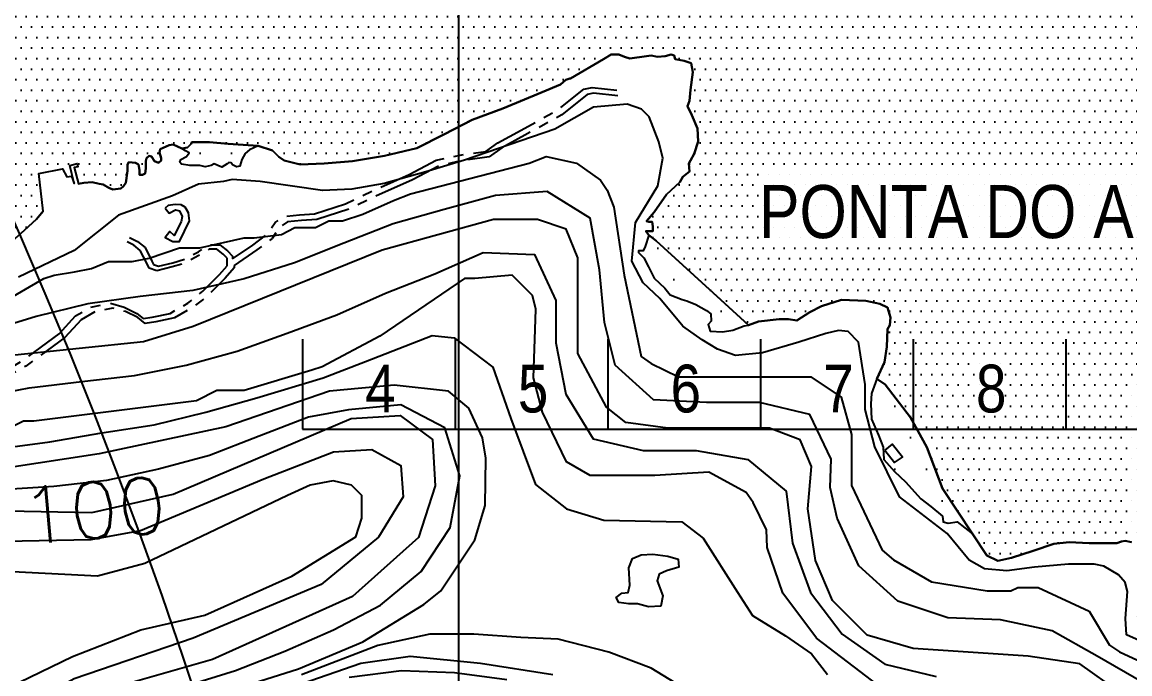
# Model space of a CAD drawing. Header units: millimetres. Extents: x 548366 to 1117317, y 7446967 to 14899125.
# Drawn here: x 558031 to 558866, y 7456683 to 7457174 of the extents above; entities that cross this region are included whole.
import ezdxf
from ezdxf.enums import TextEntityAlignment as Align

# ---------------------------------------------------------------- set-up
doc = ezdxf.new("R2010")
doc.units = ezdxf.units.MM
doc.header["$MEASUREMENT"] = 0
doc.linetypes.add('ESTR-TERRA', pattern=[1, 0.7, -0.1, 0.1, -0.1])
for name, color, linetype in [('CURVA_INTERMEDIÁRIA', 32, 'Continuous'), ('CURVA_MESTRA', 36, 'Continuous'), ('EDIFICAÇÃO', 7, 'Continuous'), ('HACHURA_OCEANO', 131, 'Continuous'), ('MALHA_TM', 8, 'Continuous'), ('OCEANO', 5, 'Continuous'), ('PIER', 7, 'Continuous'), ('PRAIA', 7, 'Continuous'), ('RADIAIS', 222, 'Continuous'), ('RIO_PERMANENTE', 4, 'Continuous'), ('RUA_PAV_S_MEIO_FIO', 2, 'ESTR-TERRA'), ('TXT_CURVA_MESTRA', 7, 'Continuous'), ('TXT_HIDRO', 8, 'Continuous')]:
    doc.layers.add(name, color=color, linetype=linetype)
doc.styles.add('ar_n', font='ARIALN.TTF', dxfattribs={"height": 30})
doc.styles.add('ROMANS', font='romans.shx')
doc.styles.add('TXT_PRAIA', font='ARIALN.TTF', dxfattribs={"height": 30})
pattern_1 = [(0, (0, 0), (11.90625, 23.8125), [0, -23.8125])]
pattern_2 = [(0, (0, 0), (3.96875, 7.9375), [0, -7.9375])]

msp = doc.modelspace()

# ---------------------------------------------------------------- hatches: boundary and pattern name
at = {"layer": 'HACHURA_OCEANO', "ltscale": 2.5}
h = msp.add_hatch(dxfattribs=at)
h.set_pattern_fill('DOTS', color=256, scale=5, style=0)
h.set_pattern_definition(pattern_2)
h.paths.add_polyline_path([(558863.5, 7456916.12), (558867.47, 7456908.19), (559359.59, 7456908.19), (559363.56, 7456900.25), (559363.56, 7457424.12), (559359.59, 7457416.19), (558867.47, 7457416.19), (558863.5, 7457408.25)])
h.paths.add_polyline_path([(559195, 7457022.65), (559196.68, 7457027.06), (559200.13, 7457028.91), (559209.08, 7457028.74), (559218.04, 7457029.83), (559224.43, 7457029.71), (559230.83, 7457029.59), (559250.02, 7457033.04), (559269.22, 7457040.29), (559287.15, 7457048.84), (559295.28, 7457048.57), (559299.93, 7457043.52), (559302.43, 7457023.14), (559301.13, 7457015.55), (559299.83, 7457007.95), (559288.28, 7456992.92), (559276.75, 7456982.98), (559269.04, 7456971.69), (559260.06, 7456961.7), (559247.25, 7456953.05), (559240.83, 7456943.01), (559229.31, 7456939.42), (559221.63, 7456935.76), (559211.4, 7456935.95), (559208.84, 7456936), (559199.9, 7456939.98), (559193.52, 7456947.73), (559192.26, 7456955.37), (559193.57, 7456965.51), (559194.87, 7456974.38), (559196.19, 7456988.33), (559193.66, 7456999.81), (559192.39, 7457004.92), (559192.4, 7457006.19), (559192.42, 7457013.81), (559193.71, 7457017.6)], flags=16)
at = {"layer": 'HACHURA_OCEANO', "ltscale": 0.5}
h = msp.add_hatch(dxfattribs=at)
h.set_pattern_fill('DOTS', color=256, scale=5, style=0)
h.set_pattern_definition(pattern_2)
h.paths.add_polyline_path([(558365, 7457415), (557865, 7457415), (557865, 7456993.55), (557866.87, 7456993.86), (557870.5, 7456990.83), (557872.93, 7456990.23), (557879.59, 7456991.44), (557891.09, 7456994.46), (557904.41, 7456995.67), (557909.25, 7456996.28), (557911.67, 7456998.69), (557928.02, 7457000.51), (557941.94, 7457000.51), (557954.65, 7456995.07), (557959.5, 7456992.04), (557964.34, 7456992.04), (557974.02, 7456993.86), (557983.11, 7456993.86), (557987.34, 7456994.46), (557990.98, 7456995.67), (557997.63, 7456997.49), (558006.11, 7456996.88), (558013.98, 7456998.69), (558017.61, 7457001.72), (558021.24, 7457006.55), (558032.75, 7457016.83), (558041.83, 7457025.3), (558046.67, 7457031.34), (558043.46, 7457059.56), (558061.44, 7457063.27), (558064.53, 7457057.08), (558068.78, 7457057.79), (558066.92, 7457065.7), (558072.33, 7457067.2), (558072.93, 7457064.8), (558070.22, 7457064.2), (558073.31, 7457051.9), (558077.54, 7457052.51), (558083.6, 7457053.11), (558089.05, 7457051.9), (558092.07, 7457051.3), (558096.31, 7457048.88), (558099.34, 7457047.67), (558105.39, 7457048.27), (558107.21, 7457050.09), (558109.02, 7457052.51), (558110.23, 7457061.58), (558110.23, 7457066.41), (558111.45, 7457068.23), (558116.29, 7457067.62), (558118.71, 7457066.41), (558119.32, 7457062.18), (558119.32, 7457058.55), (558121.74, 7457058.55), (558123.55, 7457059.76), (558124.16, 7457063.39), (558124.16, 7457068.83), (558124.76, 7457071.25), (558126.58, 7457073.06), (558128.4, 7457072.46), (558130.82, 7457068.83), (558133.84, 7457067.62), (558135.66, 7457069.44), (558135.66, 7457071.25), (558134.45, 7457075.48), (558135.06, 7457077.9), (558141.71, 7457080.92), (558144.74, 7457081.53), (558151.4, 7457078.5), (558155.48, 7457079.24), (558158.37, 7457082.13), (558158.95, 7457083.29), (558172.28, 7457083.29), (558186.18, 7457082.13), (558208.78, 7457080.4), (558219.78, 7457076.93), (558224.42, 7457072.3), (558228.47, 7457069.4), (558240.64, 7457066.51), (558258.6, 7457067.09), (558280.03, 7457068.83), (558304.21, 7457072.86), (558328.54, 7457078.64), (558348.81, 7457089.06), (558365, 7457097.36)])
h = msp.add_hatch(dxfattribs=at)
h.set_pattern_fill('DOTS', color=256, scale=5, style=0)
h.set_pattern_definition(pattern_2)
h.paths.add_polyline_path([(558865, 7457415), (558365, 7457415), (558365, 7457097.36), (558370.25, 7457100.05), (558393.42, 7457108.73), (558422.97, 7457120.88), (558436.87, 7457126.66), (558440.92, 7457130.14), (558443.82, 7457131.29), (558444.4, 7457131.29), (558469.31, 7457145.76), (558475.1, 7457149.23), (558480.9, 7457149.23), (558484.95, 7457147.49), (558489.01, 7457146.34), (558501.75, 7457148.07), (558505.23, 7457148.65), (558509.86, 7457147.49), (558515.66, 7457148.07), (558520.29, 7457149.23), (558522.61, 7457148.65), (558523.19, 7457145.76), (558530.14, 7457144.6), (558535.35, 7457142.86), (558536.51, 7457135.92), (558534.77, 7457122.61), (558534.19, 7457114.51), (558532.46, 7457110.46), (558535.93, 7457103.52), (558539.99, 7457093.68), (558540.57, 7457083.85), (558537.67, 7457074.59), (558534.77, 7457069.38), (558533.62, 7457067.07), (558534.19, 7457061.28), (558528.98, 7457057.23), (558526.66, 7457053.18), (558516.82, 7457043.93), (558507.55, 7457030.62), (558501.75, 7457023.68), (558503.49, 7457023.1), (558505.81, 7457023.1), (558506.39, 7457019.63), (558506.39, 7457016.15), (558503.49, 7457016.15), (558501.17, 7457016.15), (558503.49, 7457013.26), (558506.39, 7457010.95), (558508.96, 7457008.91), (558557.62, 7456964.36), (558578.48, 7456945.27), (558586.01, 7456948.16), (558601.65, 7456949.9), (558608.6, 7456949.9), (558614.97, 7456948.74), (558624.82, 7456955.1), (558633.51, 7456959.73), (558648.57, 7456964.36), (558667.11, 7456963.78), (558677.54, 7456961.47), (558683.33, 7456958.58), (558685.65, 7456951.05), (558685.07, 7456945.27), (558683.33, 7456942.38), (558682.75, 7456929.07), (558681.02, 7456917.5), (558679.88, 7456915), (558865, 7456915)])
h = msp.add_hatch(dxfattribs=at)
h.set_pattern_fill('DOTS', color=256, scale=5, style=0)
h.set_pattern_definition(pattern_2)
h.paths.add_polyline_path([(558865, 7456915), (558679.88, 7456915), (558675.22, 7456904.77), (558681.6, 7456900.72), (558700.71, 7456875.84), (558712.88, 7456853.27), (558724.76, 7456822.14), (558747.35, 7456788), (558758.36, 7456771.8), (558766.47, 7456767.75), (558776.9, 7456770.07), (558793.12, 7456775.27), (558808.76, 7456780.48), (558820.34, 7456781.64), (558835.41, 7456781.06), (558851.63, 7456781.06), (558856.26, 7456781.06), (558859.74, 7456782.22), (558862.63, 7456782.8), (558865, 7456782.2)])
at = {"layer": 'HACHURA_OCEANO', "ltscale": 4}
h = msp.add_hatch(dxfattribs=at)
h.set_pattern_fill('DOTS,_O', color=256, scale=5)
h.set_pattern_definition(pattern_2)
h.paths.add_polyline_path([(559365, 7456915), (558865, 7456915), (558865, 7456782.2), (558867.27, 7456781.64), (558870.75, 7456778.17), (558874.22, 7456775.27), (558874.8, 7456768.91), (558874.22, 7456748.66), (558874.22, 7456744.61), (558870.75, 7456740.56), (558870.17, 7456735.93), (558871.9, 7456732.46), (558868.47, 7456728.46), (558870.68, 7456720.19), (558873.45, 7456715.93), (558876.03, 7456714.29), (558880.01, 7456719.15), (558888.7, 7456722.62), (558905.5, 7456723.78), (558921.15, 7456718.57), (558940.26, 7456709.89), (558970.52, 7456690.96), (558980.95, 7456683.44), (558986.17, 7456678.81), (558987.9, 7456670.13), (558983.27, 7456651.61), (558969.95, 7456629.63), (558960.1, 7456614.58), (558948.51, 7456605.9), (558943.88, 7456601.85), (558942.14, 7456598.38), (558937.5, 7456592.02), (558931.71, 7456582.76), (558924.76, 7456575.24), (558913.75, 7456565.4), (558891.41, 7456538.98), (558879.25, 7456526.25), (558876.93, 7456522.78), (558870.56, 7456517), (558865, 7456514.08), (558865, 7456415), (559365, 7456415)])
at = {"layer": 'PRAIA', "ltscale": 0.5}
h = msp.add_hatch(dxfattribs=at)
h.set_pattern_fill('DOTS', color=40, scale=15, style=0)
h.set_pattern_definition(pattern_1)
h.paths.add_polyline_path([(558202.34, 7457077.42), (558208.78, 7457080.4), (558186.18, 7457082.13), (558172.28, 7457083.29), (558158.95, 7457083.29), (558158.37, 7457082.13), (558155.48, 7457079.24), (558151.4, 7457078.5), (558154.07, 7457076.86), (558156.85, 7457075.2), (558154.91, 7457072.43), (558150.47, 7457070.21), (558149.91, 7457068.27), (558151.02, 7457066.61), (558157.4, 7457065.78), (558164.89, 7457065.78), (558168.78, 7457064.67), (558173.49, 7457065.78), (558175.71, 7457066.89), (558178.49, 7457065.78), (558181.54, 7457064.39), (558185.42, 7457066.89), (558186.81, 7457068), (558188.47, 7457067.72), (558189.58, 7457066.06), (558192.63, 7457064.67), (558195.13, 7457065.23), (558196.52, 7457070.21), (558199.01, 7457074.65)])
h = msp.add_hatch(dxfattribs=at)
h.set_pattern_fill('DOTS', color=40, scale=15, style=0)
h.set_pattern_definition(pattern_1)
h.paths.add_polyline_path([(558508.96, 7457008.91), (558506.39, 7457010.95), (558503.49, 7457013.26), (558500.58, 7457004.55), (558499.23, 7457001.41), (558495.64, 7457001.41), (558495.64, 7457000.06), (558499.68, 7456996.02), (558503.28, 7456989.28), (558507.33, 7456980.75), (558515.42, 7456973.12), (558519.47, 7456968.18), (558528.46, 7456964.58), (558532.06, 7456963.68), (558538.8, 7456960.99), (558546.9, 7456956.5), (558550.05, 7456953.8), (558550.5, 7456948.42), (558548.25, 7456945.72), (558549.6, 7456940.78), (558559.04, 7456940.33), (558566.68, 7456941.68), (558575.23, 7456944.82), (558578.48, 7456945.27), (558557.62, 7456964.36)])
h = msp.add_hatch(dxfattribs=at)
h.set_pattern_fill('DOTS', color=40, scale=15, style=0)
h.set_pattern_definition(pattern_1)
h.paths.add_polyline_path([(558700.71, 7456875.84), (558681.6, 7456900.72), (558675.22, 7456904.77), (558671.31, 7456893.73), (558670.83, 7456886.04), (558671.31, 7456874.49), (558676.61, 7456862.47), (558679.98, 7456853.33), (558680.46, 7456844.19), (558688.65, 7456835.05), (558696.84, 7456827.35), (558708.4, 7456814.37), (558716.1, 7456808.59), (558724.77, 7456801.38), (558725.25, 7456797.05), (558729.11, 7456796.09), (558735.85, 7456797.05), (558747.35, 7456788), (558724.76, 7456822.14), (558712.88, 7456853.27)])
h.paths.add_polyline_path([(558686.96, 7456855.64), (558694.71, 7456845.92), (558688.51, 7456841.72), (558681.43, 7456851.22)], flags=16)

# ---------------------------------------------------------------- linework, layer by layer
at = {"layer": 'CURVA_INTERMEDIÁRIA'}
for points, elevation in [([(558873.08, 7456707.58), (558863.5, 7456711.82), (558862.68, 7456724.19), (558864.37, 7456744.53), (558862.49, 7456751.42), (558857.41, 7456757.22), (558846.53, 7456763.74), (558839.28, 7456765.18), (558819.69, 7456765.18), (558794.3, 7456763.01), (558773.26, 7456760.11), (558756.58, 7456761.56), (558744.97, 7456768.08), (558728.29, 7456788.37), (558692.48, 7456815.93), (558673.88, 7456853.56), (558666.63, 7456881.82), (558666.63, 7456900.65), (558661.55, 7456932.53), (558653.57, 7456940.5), (558646.32, 7456941.22), (558636.89, 7456939.05), (558616.58, 7456932.53), (558589.01, 7456924.56), (558568.7, 7456922.39), (558555.25, 7456927.15), (558543.65, 7456934.39), (558529.14, 7456944.54), (558511.73, 7456965.55), (558499.2, 7456977.27), (558490.68, 7456993.45), (558493.24, 7457022.83), (558510.28, 7457050.3), (558513.91, 7457071.31), (558511, 7457083.63), (558503.75, 7457102.46), (558497.95, 7457108.26), (558487.07, 7457111.88), (558461.68, 7457109.71), (558432.66, 7457093.05), (558364.33, 7457069.58), (558335.26, 7457060.86), (558303.77, 7457052.15), (558279.55, 7457047.79), (558257.26, 7457046.82), (558210.25, 7457053.72), (558189.22, 7457055.17), (558182.69, 7457053.72), (558163.83, 7457051.55), (558144.24, 7457042.86), (558103.62, 7457028.37), (558070.25, 7457001.56), (558028.28, 7456981.45)], 10), ([(558016.61, 7456962.57), (558047.31, 7456980.48), (558054.98, 7456983.04), (558070.33, 7456985.6), (558083.13, 7456988.15), (558095.92, 7456993.27), (558113.83, 7456993.27), (558126.62, 7456995.83), (558149.64, 7457003.5), (558164.99, 7457003.5), (558198.25, 7457011.18), (558205.93, 7457011.18), (558226.39, 7457013.74), (558236.63, 7457018.85), (558251.98, 7457018.85), (558262.21, 7457023.97), (558272.44, 7457023.97), (558287.79, 7457029.09), (558310.82, 7457039.32), (558323.61, 7457044.44), (558413.15, 7457067.46), (558425.94, 7457072.58), (558448.97, 7457067.46), (558466.87, 7457054.67), (558471.99, 7457047), (558477.11, 7457034.2), (558484.78, 7456983.04), (558497.57, 7456921.64), (558505.25, 7456916.52), (558525.72, 7456906.29), (558625.49, 7456906.29), (558648.52, 7456890.94), (558656.19, 7456862.8), (558656.19, 7456824.42), (558679.22, 7456775.81), (558687.92, 7456768.36), (558716.57, 7456751.91), (558758.52, 7456745.11), (558776.43, 7456745.11), (558781.55, 7456747.67), (558796.9, 7456747.67), (558835.27, 7456729.76), (558850.62, 7456704.18), (558858.3, 7456699.06), (558891.56, 7456683.71)], 20), ([(558875.95, 7456676.01), (558841.53, 7456695.92), (558807.57, 7456714.96), (558768.66, 7456723.24), (558728.77, 7456724.73), (558691.05, 7456737.2), (558661.86, 7456763.87), (558645.52, 7456799.91), (558640, 7456822.85), (558640.98, 7456844.37), (558624.86, 7456877.96), (558586.88, 7456886.95), (558546.88, 7456886.95), (558506.96, 7456889.13), (558478.01, 7456915.08), (558470.09, 7456947.28), (558466.19, 7456987.05), (558459.08, 7457026.08), (558426.83, 7457046.21), (558387.8, 7457043.01), (558349.18, 7457032.6), (558310.7, 7457021.73), (558273.49, 7457007.07), (558236.34, 7456992.28), (558198.35, 7456980.37), (558159.58, 7456971.57), (558119.88, 7456966.9), (558080.33, 7456961.53), (558041.53, 7456951.88), (558003.7, 7456940.19)], 30), ([(558858.73, 7456668.43), (558828.39, 7456690.08), (558789.37, 7456695.85), (558702.68, 7456701.62), (558668, 7456711.73), (558641.99, 7456737.71), (558628.99, 7456768.02), (558623.21, 7456806.99), (558626.1, 7456838.74), (558617.43, 7456858.94), (558594.31, 7456867.6), (558517.73, 7456867.6), (558485.94, 7456871.93), (558471.49, 7456883.48), (558449.82, 7456923.89), (558449.82, 7456946.99), (558449.82, 7456996.06), (558441.15, 7457017.71), (558419.47, 7457024.93), (558386.24, 7457024.93), (558302.43, 7457001.83), (558159.91, 7456944.33), (558122.34, 7456932.79), (558025.53, 7456922.68)], 40), ([(558676.6, 7456673.61), (558629.82, 7456709.35), (558604.46, 7456743.41), (558592.62, 7456777.74), (558592.23, 7456791.16), (558582, 7456811.63), (558576.88, 7456819.3), (558548.74, 7456834.65), (558507.81, 7456832.1), (558459.2, 7456832.1), (558441.29, 7456842.33), (558423.26, 7456879.76), (558416.49, 7456905.65), (558417.62, 7456941.95), (558418.27, 7456957.45), (558415.71, 7456967.69), (558400.36, 7456983.04), (558372.22, 7456980.48), (558364.54, 7456980.48), (558300.58, 7456936.99), (558257.09, 7456913.96), (558249.42, 7456911.4), (558198.25, 7456896.05), (558177.78, 7456896.05), (558162.43, 7456888.38), (558039.63, 7456873.03), (558031.96, 7456873.03), (558011.49, 7456862.8)], 60), ([(558012.09, 7456852.04), (558051.72, 7456857.44), (558091.1, 7456864.06), (558130.49, 7456870.25), (558169.33, 7456879.69), (558207.76, 7456890.64), (558257.89, 7456905.65), (558289.78, 7456917.92), (558340.08, 7456937.55), (558356.67, 7456935.82), (558385.71, 7456913.65), (558399.31, 7456874.94), (558417.97, 7456825.3), (558441.28, 7456806.9), (558469.49, 7456798.32), (558528.38, 7456797.09), (558544.32, 7456784.82), (558570.34, 7456744.06), (558581.56, 7456726.44), (558606.56, 7456711.27), (558626.13, 7456697.69), (558638.09, 7456681.93)], 70), ([(558009.57, 7456545.24), (558044.13, 7456582.32), (558101.73, 7456632.17), (558151.01, 7456658.38), (558239.18, 7456686.27), (558287.79, 7456706.74), (558333.84, 7456734.88), (558346.63, 7456745.11), (558372.22, 7456783.49), (558379.9, 7456809.38), (558380.54, 7456845.17), (558377.98, 7456860.51), (558367.74, 7456882.88), (558352.38, 7456895.67), (558311.42, 7456900.14), (558262.77, 7456895.67), (558184.37, 7456868.82), (558089.01, 7456848.37), (557947.57, 7456826.63)], 80), ([(557998.56, 7456566.06), (558034.63, 7456605.11), (558066.53, 7456627.19), (558088.61, 7456644.37), (558114.37, 7456659.09), (558151.96, 7456672.81), (558191.77, 7456685.11), (558229, 7456699.7), (558265.68, 7456715.65), (558301, 7456734.36), (558331.81, 7456759.75), (558353.69, 7456792.81), (558360.94, 7456831.67), (558349.71, 7456867.86), (558316.49, 7456885.4), (558276.91, 7456881.42), (558246.9, 7456875.88), (558209.55, 7456861.56), (558172.26, 7456847.08), (558133.66, 7456836.73), (558094.59, 7456828.16), (558054.91, 7456823.74), (558014.99, 7456821.1)], 90), ([(557991.43, 7456782.08), (558082.84, 7456783.78), (558120.08, 7456790.55), (558213.18, 7456829.48), (558265.66, 7456849.79), (558294.44, 7456851.49), (558316.44, 7456839.64), (558318.14, 7456815.94), (558299.51, 7456785.47), (558256.35, 7456749.92), (558159.86, 7456709.3), (558070.15, 7456678.83), (558032.91, 7456658.51), (557963.5, 7456612.81)], 110), ([(558020.61, 7456672.18), (558068.92, 7456695.53), (558120.36, 7456715.77), (558168.68, 7456726.67), (558234.14, 7456756.25), (558282.46, 7456785.83), (558287.14, 7456799.85), (558287.14, 7456816.97), (558279.34, 7456824.76), (558265.32, 7456827.87), (558248.17, 7456824.76), (558231.02, 7456816.97), (558123.48, 7456765.59), (558087.63, 7456756.25), (558023.72, 7456759.37)], 120), ([(558514, 7456741.22), (558512.37, 7456733.61), (558503.13, 7456733.07), (558494.98, 7456735.24), (558488.45, 7456735.24), (558480.84, 7456736.33), (558478.67, 7456740.13), (558483.02, 7456743.39), (558487.91, 7456743.93), (558489, 7456749.37), (558488.45, 7456762.41), (558491.17, 7456769.47), (558497.69, 7456772.19), (558506.39, 7456772.73), (558517.81, 7456771.1), (558525.42, 7456768.93), (558525.96, 7456762.95), (558516.72, 7456760.23), (558511.28, 7456757.52), (558509.65, 7456752.63), (558514, 7456741.22)], 80), ([(558551.68, 7456658.47), (558505.07, 7456686.69), (558473.17, 7456698.96), (558435.15, 7456708.77), (558406.93, 7456710), (558371.36, 7456712.45), (558338.24, 7456712.45), (558298.98, 7456703.86), (558241.55, 7456681.73)], 70), ([(558223.18, 7456668.7), (558286.3, 7456690.65), (558323.49, 7456695.71), (558376.47, 7456690.65), (558431.14, 7456681.92)], 60)]:
    msp.add_lwpolyline(points, dxfattribs=dict(at, elevation=elevation))
at = {"layer": 'CURVA_MESTRA'}
for points, elevation in [([(557996.99, 7456890.63), (558036.23, 7456898.19), (558075.94, 7456902.96), (558115.69, 7456907.49), (558154.7, 7456915.13), (558193.05, 7456925.77), (558230.73, 7456939.21), (558268.19, 7456953.23), (558304.75, 7456969.41), (558341.94, 7456984.04), (558378.43, 7457000.2), (558417.26, 7456998.54), (558433.27, 7456963.89), (558433.31, 7456931.99), (558440.93, 7456893.31), (558461.51, 7456859.73), (558499.04, 7456850.81), (558538.98, 7456850.85), (558578.07, 7456844.09), (558606.85, 7456820.32), (558611.83, 7456781.03), (558625.36, 7456743.76), (558649.19, 7456712.51), (558681.43, 7456689.91), (558720.06, 7456680.47)], 50), ([(557917.43, 7456807.4), (558083.41, 7456804.23), (558144.73, 7456817.97), (558279, 7456875.01), (558316, 7456877.12), (558340.31, 7456859.16), (558342.43, 7456824.3), (558329.74, 7456785.22), (558280.05, 7456740.85), (558174.33, 7456693.32), (558070.73, 7456663.74), (558012.58, 7456626.77)], 100), ([(558396.44, 7456677.95), (558356.84, 7456683.19), (558316.95, 7456684.84), (558277.41, 7456679.66)], 50)]:
    msp.add_lwpolyline(points, dxfattribs=dict(at, elevation=elevation))
at = {"layer": 'EDIFICAÇÃO'}
msp.add_lwpolyline([(558138.82, 7457033.64), (558141.87, 7457029.76), (558146.58, 7457032.26), (558149.64, 7457031.42), (558151.58, 7457027.27), (558150.75, 7457023.11), (558145.48, 7457012.86), (558142.15, 7457015.91), (558138.82, 7457011.48), (558144.64, 7457008.43), (558149.64, 7457008.43), (558157.13, 7457023.94), (558156.29, 7457030.04), (558153.8, 7457034.2), (558150.75, 7457036.13), (558146.31, 7457036.41), (558141.04, 7457035.58), (558138.82, 7457033.64)], dxfattribs=at)
at = {"layer": 'EDIFICAÇÃO', "ltscale": 2.5}
msp.add_lwpolyline([(558681.43, 7456851.22), (558688.51, 7456841.72), (558694.71, 7456845.92), (558686.96, 7456855.64)], close=True, dxfattribs=at)
at = {"layer": 'EDIFICAÇÃO'}
msp.add_lwpolyline([(558681.43, 7456851.22), (558688.51, 7456841.72), (558694.71, 7456845.92), (558686.96, 7456855.64)], close=True, dxfattribs=at)
at = {"layer": 'MALHA_TM'}
msp.add_lwpolyline([(558360, 7460415), (558360, 7450410)], dxfattribs=at)
at = {"layer": 'OCEANO', "ltscale": 2.5}
for points in [[(558867.27, 7456781.64), (558862.63, 7456782.8), (558859.74, 7456782.22), (558856.26, 7456781.06), (558851.63, 7456781.06), (558835.41, 7456781.06), (558820.34, 7456781.64), (558808.76, 7456780.48), (558793.12, 7456775.27), (558776.9, 7456770.07), (558766.47, 7456767.75), (558758.36, 7456771.8), (558747.35, 7456788), (558724.76, 7456822.14), (558712.88, 7456853.27), (558700.71, 7456875.84), (558681.6, 7456900.72), (558675.22, 7456904.77), (558681.02, 7456917.5), (558682.75, 7456929.07), (558683.33, 7456942.38), (558685.07, 7456945.27), (558685.65, 7456951.05), (558683.33, 7456958.58), (558677.54, 7456961.47), (558667.11, 7456963.78), (558648.57, 7456964.36), (558633.51, 7456959.73), (558624.82, 7456955.1), (558614.97, 7456948.74), (558608.6, 7456949.9), (558601.65, 7456949.9), (558586.01, 7456948.16), (558578.48, 7456945.27), (558557.62, 7456964.36), (558508.96, 7457008.91), (558506.39, 7457010.95), (558503.49, 7457013.26), (558501.17, 7457016.15), (558503.49, 7457016.15), (558506.39, 7457016.15), (558506.39, 7457019.63), (558505.81, 7457023.1), (558503.49, 7457023.1), (558501.75, 7457023.68), (558507.55, 7457030.62), (558516.82, 7457043.93), (558526.66, 7457053.18), (558528.98, 7457057.23), (558534.19, 7457061.28), (558533.62, 7457067.07), (558534.77, 7457069.38), (558537.67, 7457074.59), (558540.57, 7457083.85), (558539.99, 7457093.68), (558535.93, 7457103.52), (558532.46, 7457110.46), (558534.19, 7457114.51), (558534.77, 7457122.61), (558536.51, 7457135.92), (558535.35, 7457142.86), (558530.14, 7457144.6), (558523.19, 7457145.76), (558522.61, 7457148.65), (558520.29, 7457149.23), (558515.66, 7457148.07), (558509.86, 7457147.49), (558505.23, 7457148.65), (558501.75, 7457148.07), (558489.01, 7457146.34), (558484.95, 7457147.49), (558480.9, 7457149.23), (558475.1, 7457149.23), (558469.31, 7457145.76), (558444.4, 7457131.29), (558443.82, 7457131.29), (558440.92, 7457130.14), (558436.87, 7457126.66), (558422.97, 7457120.88), (558393.42, 7457108.73), (558370.25, 7457100.05), (558348.81, 7457089.06), (558328.54, 7457078.64), (558304.21, 7457072.86), (558280.03, 7457068.83), (558258.6, 7457067.09), (558240.64, 7457066.51), (558228.47, 7457069.4), (558224.42, 7457072.3), (558219.78, 7457076.93), (558208.78, 7457080.4), (558186.18, 7457082.13), (558172.28, 7457083.29), (558158.95, 7457083.29), (558158.37, 7457082.13), (558155.48, 7457079.24), (558151.4, 7457078.5), (558144.74, 7457081.53), (558141.71, 7457080.92), (558135.06, 7457077.9), (558134.45, 7457075.48), (558135.66, 7457071.25), (558135.66, 7457069.44), (558133.84, 7457067.62), (558130.82, 7457068.83), (558128.4, 7457072.46), (558126.58, 7457073.06), (558124.76, 7457071.25), (558124.16, 7457068.83), (558124.16, 7457063.39), (558123.55, 7457059.76), (558121.74, 7457058.55), (558119.32, 7457058.55), (558119.32, 7457062.18), (558118.71, 7457066.41), (558116.29, 7457067.62), (558111.45, 7457068.23), (558110.23, 7457066.41), (558110.23, 7457061.58), (558109.02, 7457052.51), (558107.21, 7457050.09), (558105.39, 7457048.27), (558099.34, 7457047.67), (558096.31, 7457048.88), (558092.07, 7457051.3), (558089.05, 7457051.9), (558083.6, 7457053.11), (558077.54, 7457052.51), (558073.31, 7457051.9)], [(558046.67, 7457031.34), (558041.83, 7457025.3), (558032.75, 7457016.83), (558021.24, 7457006.55)]]:
    msp.add_lwpolyline(points, dxfattribs=at)
at = {"layer": 'PIER', "ltscale": 2.5}
msp.add_lwpolyline([(558046.67, 7457031.34), (558043.46, 7457059.56), (558061.44, 7457063.27), (558064.53, 7457057.08), (558068.25, 7457057.7), (558070.11, 7457052.13), (558066.92, 7457065.7), (558072.33, 7457067.2), (558072.93, 7457064.8), (558070.22, 7457064.2), (558073.31, 7457051.9)], dxfattribs=at)
at = {"layer": 'PRAIA'}
for points in [[(558208.78, 7457080.4), (558202.34, 7457077.42), (558199.01, 7457074.65), (558196.52, 7457070.21), (558195.13, 7457065.23), (558192.63, 7457064.67), (558189.58, 7457066.06), (558188.47, 7457067.72), (558186.81, 7457068), (558185.42, 7457066.89), (558181.54, 7457064.39), (558178.49, 7457065.78), (558175.71, 7457066.89), (558173.49, 7457065.78), (558168.78, 7457064.67), (558164.89, 7457065.78), (558157.4, 7457065.78), (558151.02, 7457066.61), (558149.91, 7457068.27), (558150.47, 7457070.21), (558154.91, 7457072.43), (558156.85, 7457075.2), (558154.07, 7457076.86), (558151.4, 7457078.5)], [(558503.49, 7457013.26), (558500.58, 7457004.55), (558499.23, 7457001.41), (558495.64, 7457001.41), (558495.64, 7457000.06), (558499.68, 7456996.02), (558503.28, 7456989.28), (558507.33, 7456980.75), (558515.42, 7456973.12), (558519.47, 7456968.18), (558528.46, 7456964.58), (558532.06, 7456963.68), (558538.8, 7456960.99), (558546.9, 7456956.5), (558550.05, 7456953.8), (558550.5, 7456948.42), (558548.25, 7456945.72), (558549.6, 7456940.78), (558559.04, 7456940.33), (558566.68, 7456941.68), (558575.23, 7456944.82), (558578.48, 7456945.27)], [(558675.22, 7456904.77), (558671.31, 7456893.73), (558670.83, 7456886.04), (558671.31, 7456874.49), (558676.61, 7456862.47), (558679.98, 7456853.33), (558680.46, 7456844.19), (558688.65, 7456835.05), (558696.84, 7456827.35), (558708.4, 7456814.37), (558716.1, 7456808.59), (558724.77, 7456801.38), (558725.25, 7456797.05), (558729.11, 7456796.09), (558735.85, 7456797.05), (558747.35, 7456788)]]:
    msp.add_lwpolyline(points, dxfattribs=at)
at = {"layer": 'RADIAIS', "linetype": 'Continuous', "ltscale": 2.5}
for p, q in [((558242.19, 7456934.75), (558242.19, 7456867.01)), ((558357.31, 7456934.75), (558357.31, 7456867.01)), ((558472.44, 7456934.75), (558472.44, 7456867.01)), ((558587.56, 7456934.75), (558587.56, 7456867.01)), ((558702.69, 7456934.75), (558702.69, 7456867.01)), ((558817.82, 7456934.75), (558817.82, 7456867.01)), ((558242.19, 7456867.01), (558932.94, 7456867.01))]:
    msp.add_line(p, q, dxfattribs=at)
for radius in [4998.2, 3998.56]:
    msp.add_circle((554363.71, 7455412.75), radius, dxfattribs=at)
at = {"layer": 'RIO_PERMANENTE'}
msp.add_lwpolyline([(558021.24, 7457006.55), (558032.75, 7457016.83), (558041.83, 7457025.3), (558046.67, 7457031.34), (558043.46, 7457059.56), (558061.44, 7457063.27), (558064.53, 7457057.08), (558068.25, 7457057.7), (558070.11, 7457052.13), (558066.92, 7457065.7), (558072.33, 7457067.2), (558072.93, 7457064.8), (558070.22, 7457064.2), (558073.31, 7457051.9), (558077.54, 7457052.51), (558083.6, 7457053.11), (558089.05, 7457051.9), (558092.07, 7457051.3), (558096.31, 7457048.88), (558099.34, 7457047.67), (558105.39, 7457048.27), (558107.21, 7457050.09), (558109.02, 7457052.51), (558110.23, 7457061.58), (558110.23, 7457066.41), (558111.45, 7457068.23), (558116.29, 7457067.62), (558118.71, 7457066.41), (558119.32, 7457062.18), (558119.32, 7457058.55), (558121.74, 7457058.55), (558123.55, 7457059.76), (558124.16, 7457063.39), (558124.16, 7457068.83), (558124.76, 7457071.25), (558126.58, 7457073.06), (558128.4, 7457072.46), (558130.82, 7457068.83), (558133.84, 7457067.62), (558135.66, 7457069.44), (558135.66, 7457071.25), (558134.45, 7457075.48), (558135.06, 7457077.9), (558141.71, 7457080.92), (558144.74, 7457081.53), (558151.4, 7457078.5), (558155.48, 7457079.24), (558158.37, 7457082.13), (558158.95, 7457083.29), (558172.28, 7457083.29), (558186.18, 7457082.13), (558208.78, 7457080.4), (558219.78, 7457076.93), (558224.42, 7457072.3), (558228.47, 7457069.4), (558240.64, 7457066.51), (558258.6, 7457067.09), (558280.03, 7457068.83), (558304.21, 7457072.86), (558328.54, 7457078.64), (558348.81, 7457089.06), (558370.25, 7457100.05), (558393.42, 7457108.73), (558422.97, 7457120.88), (558436.87, 7457126.66), (558440.92, 7457130.14), (558443.82, 7457131.29), (558444.4, 7457131.29), (558469.31, 7457145.76), (558475.1, 7457149.23), (558480.9, 7457149.23), (558484.95, 7457147.49), (558489.01, 7457146.34), (558501.75, 7457148.07), (558505.23, 7457148.65), (558509.86, 7457147.49), (558515.66, 7457148.07), (558520.29, 7457149.23), (558522.61, 7457148.65), (558523.19, 7457145.76), (558530.14, 7457144.6), (558535.35, 7457142.86), (558536.51, 7457135.92), (558534.77, 7457122.61), (558534.19, 7457114.51), (558532.46, 7457110.46), (558535.93, 7457103.52), (558539.99, 7457093.68), (558540.57, 7457083.85), (558537.67, 7457074.59), (558534.77, 7457069.38), (558533.62, 7457067.07), (558534.19, 7457061.28), (558528.98, 7457057.23), (558526.66, 7457053.18), (558516.82, 7457043.93), (558507.55, 7457030.62), (558501.75, 7457023.68), (558503.49, 7457023.1), (558505.81, 7457023.1), (558506.39, 7457019.63), (558506.39, 7457016.15), (558503.49, 7457016.15), (558501.17, 7457016.15), (558503.49, 7457013.26), (558506.39, 7457010.95), (558508.96, 7457008.91), (558557.62, 7456964.36), (558578.48, 7456945.27), (558586.01, 7456948.16), (558601.65, 7456949.9), (558608.6, 7456949.9), (558614.97, 7456948.74), (558624.82, 7456955.1), (558633.51, 7456959.73), (558648.57, 7456964.36), (558667.11, 7456963.78), (558677.54, 7456961.47), (558683.33, 7456958.58), (558685.65, 7456951.05), (558685.07, 7456945.27), (558683.33, 7456942.38), (558682.75, 7456929.07), (558681.02, 7456917.5), (558675.22, 7456904.77), (558681.6, 7456900.72), (558700.71, 7456875.84), (558712.88, 7456853.27), (558724.76, 7456822.14), (558747.35, 7456788), (558758.36, 7456771.8), (558766.47, 7456767.75), (558776.9, 7456770.07), (558793.12, 7456775.27), (558808.76, 7456780.48), (558820.34, 7456781.64), (558835.41, 7456781.06), (558851.63, 7456781.06), (558856.26, 7456781.06), (558859.74, 7456782.22), (558862.63, 7456782.8), (558867.27, 7456781.64)], dxfattribs=at)
at = {"layer": 'RUA_PAV_S_MEIO_FIO', "ltscale": 75, "flags": 128}
for points in [[(558111.93, 7457011.37), (558117.99, 7457008.34), (558123.56, 7457003.89), (558128.67, 7456993.69), (558130.04, 7456990.96), (558133.79, 7456989.71), (558144.42, 7456992.36), (558153.67, 7456995.14), (558163.9, 7457000.71), (558172.25, 7457005.92), (558179.94, 7457005.92), (558185.7, 7457001.31), (558189.59, 7456997.43), (558189.59, 7456995.33), (558204.78, 7457005.71), (558215.79, 7457013.96), (558221.62, 7457022.69), (558228.69, 7457027.39), (558240.15, 7457028.43), (558251.32, 7457029.36), (558274.77, 7457036.86), (558294.8, 7457046.38), (558322.64, 7457058.85), (558343.15, 7457069.58), (558361.04, 7457073.55), (558380.56, 7457076.33), (558389.65, 7457082.69), (558407.12, 7457092.39), (558434.77, 7457107.62), (558454.43, 7457123.33), (558460.57, 7457124.56), (558479.37, 7457122.58)], [(558480.08, 7457118.29), (558461.81, 7457120.22), (558457, 7457119.26), (558437.76, 7457103.88), (558409.86, 7457088.51), (558392.55, 7457078.91), (558382.93, 7457072.18), (558362.73, 7457069.3), (558345.41, 7457065.46), (558325.21, 7457054.89), (558297.32, 7457042.4), (558277.12, 7457032.79), (558253.07, 7457025.1), (558241.52, 7457024.14), (558230.94, 7457023.18), (558225.17, 7457019.34), (558219.4, 7457010.69), (558207.86, 7457002.05), (558190.66, 7456990.3), (558190.66, 7456988.44), (558184.09, 7456980.79), (558171.39, 7456968.1), (558159.83, 7456958.78), (558145.75, 7456950.75), (558131.73, 7456947.74), (558123.6, 7456946.59), (558118.03, 7456951.04), (558108.96, 7456955.57), (558099.35, 7456958.19), (558086.11, 7456955.54), (558075.38, 7456949.29), (558062.99, 7456935.96), (558033.76, 7456914.55), (557991.28, 7456890.45), (557962.11, 7456873.94), (557948.91, 7456870.17), (557943.42, 7456865.6), (557907.52, 7456845.25), (557874.71, 7456828.87), (557860.43, 7456822.21), (557844.24, 7456811.75), (557812.92, 7456791.96), (557780.17, 7456772.71), (557768.07, 7456765.67), (557750.05, 7456763.67), (557718.34, 7456761.75), (557696.6, 7456758.92), (557679.74, 7456753.3), (557659.86, 7456743.85), (557644.71, 7456734.39), (557615.9, 7456713.29), (557585, 7456692.07), (557545.52, 7456668.79), (557560.33, 7456669.75), (557575.12, 7456670.93), (557587.53, 7456672.7), (557596.99, 7456676.24), (557604.09, 7456680.38), (557612.95, 7456684.51), (557623.6, 7456686.28), (557635.42, 7456686.28), (557650.2, 7456685.1), (557660.25, 7456683.92), (557675.03, 7456680.97), (557685.08, 7456678.61), (557693.95, 7456675.65), (557700.46, 7456670.93), (557709.33, 7456657.94), (557713.46, 7456649.67), (557720.56, 7456639.04), (557726.47, 7456633.14), (557731.79, 7456630.19), (557747.16, 7456629.01), (557759.58, 7456630.19), (557769.63, 7456629.6), (557778.5, 7456627.82), (557787.37, 7456621.33), (557795.05, 7456610.11), (557800.97, 7456589.44), (557804.51, 7456579.4), (557811.61, 7456572.32), (557819.3, 7456569.96), (557829.94, 7456569.96), (557853, 7456572.32), (557881.97, 7456575.86), (557903.25, 7456577.04), (557923.57, 7456577.97), (557939.53, 7456575.61), (557948.99, 7456569.11), (557951.35, 7456560.84), (557949.58, 7456549.62), (557945.44, 7456542.54), (557931.84, 7456537.22), (557914.7, 7456532.5), (557890.46, 7456529.55), (557876.86, 7456526.59), (557864.44, 7456523.64), (557855.57, 7456518.92), (557853.8, 7456514.19), (557856.17, 7456509.47), (557866.81, 7456501.2), (557889.87, 7456491.76), (557899.92, 7456487.03), (557902.28, 7456481.13), (557906.42, 7456476.99), (557915.88, 7456476.99), (557922.38, 7456480.54), (557930.07, 7456480.54), (557935.39, 7456478.17), (557946.62, 7456476.4), (557962, 7456471.68), (557982.69, 7456466.36), (557990.97, 7456460.46), (557998.06, 7456450.42), (558003.97, 7456445.11), (558011.07, 7456442.15), (558015.8, 7456437.43), (558018.76, 7456428.57), (558023.05, 7456422.86), (558031.92, 7456417.55), (558039.6, 7456414.59), (558050.24, 7456412.23), (558062.66, 7456406.33), (558068.57, 7456402.19), (558072.12, 7456394.52), (558071.53, 7456375.62), (558073.3, 7456363.81), (558078.62, 7456350.23), (558083.35, 7456344.92), (558094.59, 7456342.55), (558104.05, 7456346.69), (558108.19, 7456353.77), (558116.46, 7456373.26), (558120.01, 7456386.25)], [(557572.99, 7456692.08), (557573.31, 7456691.69), (557573.9, 7456691.1), (557574.29, 7456691.1), (557574.78, 7456691.46), (557581.12, 7456695.19), (557611.9, 7456716.33), (557640.76, 7456737.47), (557656.15, 7456747.07), (557676.35, 7456756.68), (557693.67, 7456762.44), (557715.79, 7456765.33), (557747.54, 7456767.25), (557764.85, 7456769.17), (557776.4, 7456775.9), (557809.1, 7456795.11), (557840.36, 7456814.87), (557856.71, 7456825.44), (557871.14, 7456832.16), (557903.85, 7456848.49), (557939.44, 7456868.67), (557945.21, 7456873.47), (557958.68, 7456877.32), (557987.54, 7456893.65), (558029.86, 7456917.67), (558058.72, 7456938.8), (558071.23, 7456952.25), (558082.77, 7456958.98), (558097.2, 7456961.86), (558107.78, 7456958.98), (558117.4, 7456954.17), (558122.21, 7456950.33), (558128.94, 7456951.29), (558142.41, 7456954.17), (558155.88, 7456961.86), (558167.12, 7456970.93), (558179.63, 7456983.42), (558185.4, 7456990.14), (558185.4, 7456995.91), (558182.51, 7456998.79), (558177.7, 7457002.63), (558171.93, 7457002.63), (558164.24, 7456997.83), (558153.66, 7456992.06), (558144.04, 7456989.18), (558132.49, 7456986.3), (558126.72, 7456988.22), (558124.8, 7456992.06), (558119.99, 7457001.67), (558115.18, 7457005.51), (558109.41, 7457008.4)]]:
    msp.add_lwpolyline(points, dxfattribs=at)

# ---------------------------------------------------------------- texts
at = {"layer": 'RADIAIS', "linetype": 'Continuous', "ltscale": 2.5, "style": 'ar_n'}
for s, p in [('4', (558301.02, 7456879.55)), ('5', (558416.15, 7456879.55)), ('6', (558531.28, 7456879.55)), ('7', (558646.4, 7456879.55)), ('8', (558761.53, 7456879.55))]:
    msp.add_text(s, height=36, dxfattribs=at).set_placement(p, align=Align.CENTER)
at = {"layer": 'TXT_CURVA_MESTRA', "ltscale": 4, "style": 'ROMANS'}
msp.add_text('100', height=42.5, rotation=5.02837, dxfattribs=at).set_placement((558084.85, 7456805.8, 50), align=Align.MIDDLE)
at = {"layer": 'TXT_HIDRO', "style": 'TXT_PRAIA'}
msp.add_text('PONTA DO ALGODÃO', height=40, dxfattribs=at).set_placement((558586.43, 7457010.95))

doc.saveas('drawing.dxf')
